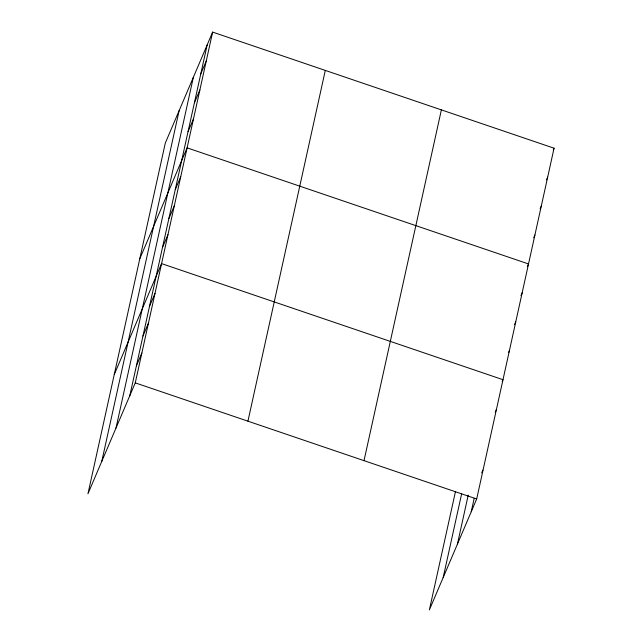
<?xml version="1.0" encoding="UTF-8"?>
<svg xmlns="http://www.w3.org/2000/svg" width="642" height="642" viewBox="0 0 642 642"><rect width="100%" height="100%" fill="white"/><g stroke="black" fill="none" stroke-linecap="round" stroke-linejoin="round"><path stroke-width="0.96" d="M101.765 461.413L179.126 110.649M115.993 428.053L193.354 77.289M129.804 395.673L207.173 44.908M212.63 32.1L165.315 143.03L87.946 493.802L135.269 382.865L212.63 32.1L554.054 148.198L476.685 498.97L429.37 609.9L455.459 491.603M247.932 421.176L325.301 70.411M364.014 460.651L441.383 109.886M443.181 577.519L461.638 493.842M457.409 544.151L468.227 495.102M471.22 511.77L474.197 498.304M200.785 73.846L206.251 61.038M194.406 102.784L199.871 89.976M188.026 131.722L193.483 118.914M139.787 258.782L187.103 147.853L528.518 263.95L527.347 266.695M175.258 189.599L180.715 176.791M168.878 218.537L174.335 205.729M162.49 247.475L167.955 234.667M114.252 374.535L161.567 263.605L502.991 379.703L502.213 381.533M149.53 306.226L154.995 293.418M142.957 336.039L148.422 323.239M136.385 365.852L141.842 353.052M553.268 150.027L554.054 148.198M546.494 179.88L547.666 177.136M540.115 208.819L541.286 206.074M533.735 237.757L534.898 235.012M520.967 295.633L522.139 292.888M514.587 324.571L515.751 321.827M508.592 352.594L509.371 350.765M495.239 412.268L496.41 409.524M481.701 472.809L482.872 470.064M135.269 382.865L476.685 498.97"/></g></svg>
